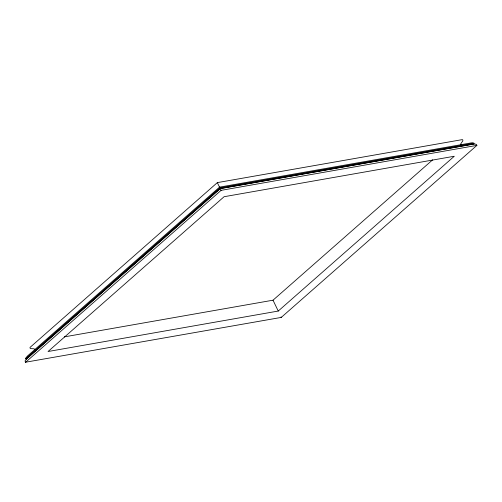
<?xml version="1.0" encoding="UTF-8"?>
<svg xmlns="http://www.w3.org/2000/svg" width="502" height="502" viewBox="0 0 502 502"><rect width="100%" height="100%" fill="white"/><g stroke="black" fill="none" stroke-linecap="round" stroke-linejoin="round"><path stroke-width="0.75" d="M26.317 359.206L25.571 358.271L27.372 356.094L219.525 187.133L470.776 142.97L472.564 142.756L473.957 143.233C473.323 144.952 476.8 143.183 476.9 145.385L281.258 317.415L25.364 362.256L25.106 360.781L26.317 359.206L220.259 188.664L473.863 144.087M460.949 144.896L460.855 143.654L462.819 140.949L462.831 140.002L462.323 139.612L217.335 182.621L30.026 347.403L30.013 348.043L30.76 348.62L34.098 348.783L35.014 349.624M476.9 145.385L221.081 190.358L25.439 362.388M64.3 336.886L273.019 300.196L432.642 159.837M278.246 311.052L454.297 156.247L224.093 196.715L48.041 351.519L278.246 311.052L273.019 300.196M25.596 358.748L219.895 187.899L473.957 143.233M26.229 359.055L220.183 188.501L473.8 143.917M219.525 187.133L221.081 190.358M217.335 182.621L219.594 187.321M281.258 317.415L281.026 316.925"/></g></svg>
